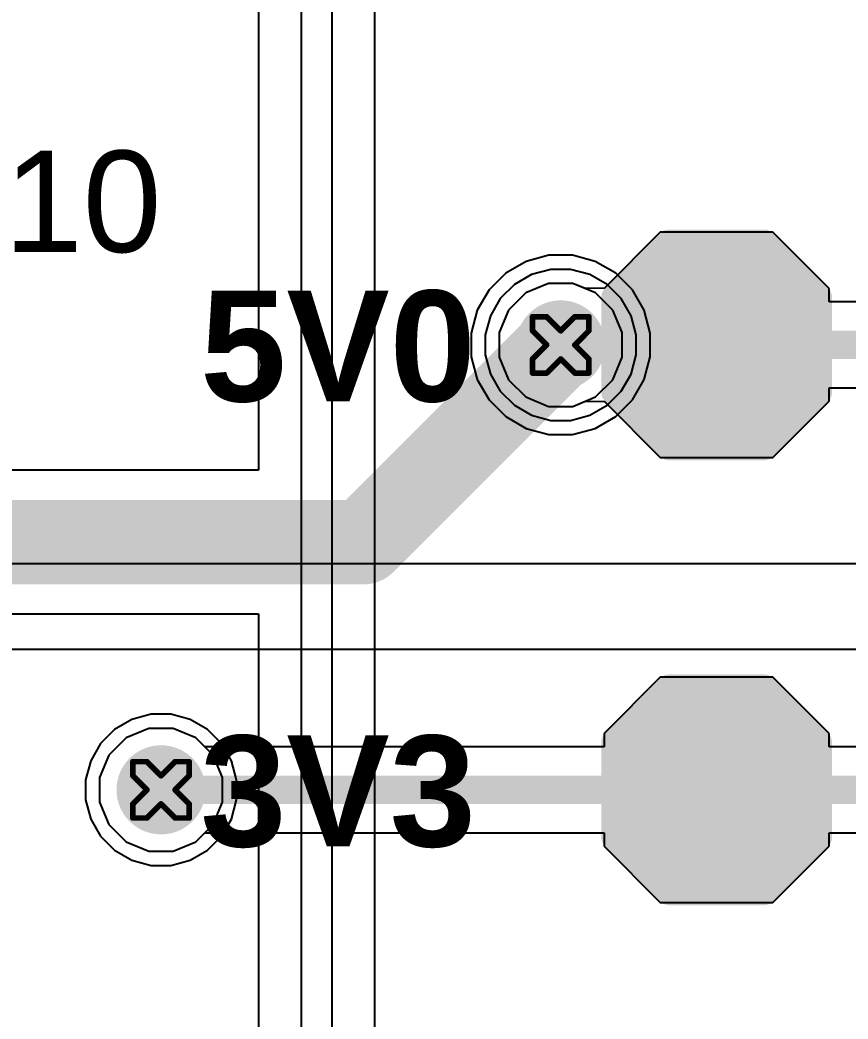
# Model space of a CAD drawing. Header units: inches. Extents: x 0 to 5379, y 0 to 5429.
# Drawn here: x 335.69 to 343.15, y 54.4 to 63.41 of the extents above; entities that cross this region are included whole.
import ezdxf

# ---------------------------------------------------------------- set-up
doc = ezdxf.new("R2010")
doc.units = ezdxf.units.IN
for name, color, linetype in [('Bottom Layer', 5, 'Continuous'), ('Bottom Solder', 6, 'Continuous'), ('Drill Drawing', 1, 'Continuous'), ('GND01', 16, 'Continuous'), ('GND02', 76, 'Continuous'), ('PWR', 156, 'Continuous'), ('SIG 01', 90, 'Continuous'), ('Top Layer', 1, 'Continuous'), ('Top Overlay', 2, 'Continuous'), ('Top Paste', 8, 'Continuous'), ('Top Solder', 216, 'Continuous'), ('Via Holes', 16, 'Continuous')]:
    doc.layers.add(name, color=color, linetype=linetype)
doc.styles.add('Arial', font='', dxfattribs={"height": 0.2})
doc.styles.add('Arial_Bold', font='', dxfattribs={"height": 0.2})
doc.styles.get('Arial').set_extended_font_data('Arial')
doc.styles.get('Arial_Bold').set_extended_font_data('Arial', bold=True)

# ---------------------------------------------------------------- blocks, each defined once
blk = doc.blocks.new('T__________191')
at = {"layer": 'Top Layer'}
blk.add_hatch(color=1, dxfattribs=at).paths.add_polyline_path([(0.381, 0.762), (-0.381, 0.762), (-0.762, 0.381), (-0.762, -0.381), (-0.381, -0.762), (0.381, -0.762), (0.762, -0.381), (0.762, 0.381)])
at = {"layer": 'Top Paste'}
blk.add_hatch(color=8, dxfattribs=at).paths.add_polyline_path([(0.381, 0.762), (-0.381, 0.762), (-0.762, 0.381), (-0.762, -0.381), (-0.381, -0.762), (0.381, -0.762), (0.762, -0.381), (0.762, 0.381)])
at = {"layer": 'Top Solder'}
blk.add_hatch(color=216, dxfattribs=at).paths.add_polyline_path([(0.4318, 0.8636), (-0.4318, 0.8636), (-0.8636, 0.4318), (-0.8636, -0.4318), (-0.4318, -0.8636), (0.4318, -0.8636), (0.8636, -0.4318), (0.8636, 0.4318)])
at = {"layer": 'Top Overlay'}
for points in [[(-0.4318, 0.9398, 0.2, 0.2, 0), (-0.9398, 0.4318, 0.2, 0.2, 0)], [(-0.4318, 0.9398, 0.2, 0.2, 0), (0.4318, 0.9398, 0.2, 0.2, 0)], [(0.4318, 0.9398, 0.2, 0.2, 0), (0.9398, 0.4318, 0.2, 0.2, 0)], [(-0.9398, 0.4318, 0.2, 0.2, 0), (-0.9398, -0.4318, 0.2, 0.2, 0)], [(0.9398, 0.4318, 0.2, 0.2, 0), (0.9398, -0.4318, 0.2, 0.2, 0)], [(-0.9398, -0.4318, 0.2, 0.2, 0), (-0.4318, -0.9398, 0.2, 0.2, 0)], [(0.9398, -0.4318, 0.2, 0.2, 0), (0.4318, -0.9398, 0.2, 0.2, 0)], [(-0.4318, -0.9398, 0.2, 0.2, 0), (0.4318, -0.9398, 0.2, 0.2, 0)]]:
    blk.add_lwpolyline(points, format="xyseb", dxfattribs=at)
for points in [[(-0.4818, 0.9398, 0.1, 0.1, 1), (-0.3818, 0.9398, 0.1, 0.1, 1)], [(-0.4818, 0.9398, 0.1, 0.1, 1), (-0.3818, 0.9398, 0.1, 0.1, 1)], [(0.3818, 0.9398, 0.1, 0.1, 1), (0.4818, 0.9398, 0.1, 0.1, 1)], [(0.3818, 0.9398, 0.1, 0.1, 1), (0.4818, 0.9398, 0.1, 0.1, 1)], [(-0.9898, 0.4318, 0.1, 0.1, 1), (-0.8898, 0.4318, 0.1, 0.1, 1)], [(-0.9898, 0.4318, 0.1, 0.1, 1), (-0.8898, 0.4318, 0.1, 0.1, 1)], [(0.8898, 0.4318, 0.1, 0.1, 1), (0.9898, 0.4318, 0.1, 0.1, 1)], [(0.8898, 0.4318, 0.1, 0.1, 1), (0.9898, 0.4318, 0.1, 0.1, 1)], [(-0.9898, -0.4318, 0.1, 0.1, 1), (-0.8898, -0.4318, 0.1, 0.1, 1)], [(-0.9898, -0.4318, 0.1, 0.1, 1), (-0.8898, -0.4318, 0.1, 0.1, 1)], [(0.8898, -0.4318, 0.1, 0.1, 1), (0.9898, -0.4318, 0.1, 0.1, 1)], [(0.8898, -0.4318, 0.1, 0.1, 1), (0.9898, -0.4318, 0.1, 0.1, 1)], [(-0.4818, -0.9398, 0.1, 0.1, 1), (-0.3818, -0.9398, 0.1, 0.1, 1)], [(-0.4818, -0.9398, 0.1, 0.1, 1), (-0.3818, -0.9398, 0.1, 0.1, 1)], [(0.3818, -0.9398, 0.1, 0.1, 1), (0.4818, -0.9398, 0.1, 0.1, 1)], [(0.3818, -0.9398, 0.1, 0.1, 1), (0.4818, -0.9398, 0.1, 0.1, 1)]]:
    blk.add_lwpolyline(points, format="xyseb", close=True, dxfattribs=at)
blk = doc.blocks.new('T__________192')
at = {"layer": 'Top Layer'}
blk.add_hatch(color=1, dxfattribs=at).paths.add_polyline_path([(0.381, 0.762), (-0.381, 0.762), (-0.762, 0.381), (-0.762, -0.381), (-0.381, -0.762), (0.381, -0.762), (0.762, -0.381), (0.762, 0.381)])
at = {"layer": 'Top Paste'}
blk.add_hatch(color=8, dxfattribs=at).paths.add_polyline_path([(0.381, 0.762), (-0.381, 0.762), (-0.762, 0.381), (-0.762, -0.381), (-0.381, -0.762), (0.381, -0.762), (0.762, -0.381), (0.762, 0.381)])
at = {"layer": 'Top Solder'}
blk.add_hatch(color=216, dxfattribs=at).paths.add_polyline_path([(0.4318, 0.8636), (-0.4318, 0.8636), (-0.8636, 0.4318), (-0.8636, -0.4318), (-0.4318, -0.8636), (0.4318, -0.8636), (0.8636, -0.4318), (0.8636, 0.4318)])
at = {"layer": 'Top Overlay'}
for points in [[(-0.4318, 0.9398, 0.2, 0.2, 0), (-0.9398, 0.4318, 0.2, 0.2, 0)], [(-0.4318, 0.9398, 0.2, 0.2, 0), (0.4318, 0.9398, 0.2, 0.2, 0)], [(0.4318, 0.9398, 0.2, 0.2, 0), (0.9398, 0.4318, 0.2, 0.2, 0)], [(-0.9398, 0.4318, 0.2, 0.2, 0), (-0.9398, -0.4318, 0.2, 0.2, 0)], [(0.9398, 0.4318, 0.2, 0.2, 0), (0.9398, -0.4318, 0.2, 0.2, 0)], [(-0.9398, -0.4318, 0.2, 0.2, 0), (-0.4318, -0.9398, 0.2, 0.2, 0)], [(0.9398, -0.4318, 0.2, 0.2, 0), (0.4318, -0.9398, 0.2, 0.2, 0)], [(-0.4318, -0.9398, 0.2, 0.2, 0), (0.4318, -0.9398, 0.2, 0.2, 0)]]:
    blk.add_lwpolyline(points, format="xyseb", dxfattribs=at)
for points in [[(-0.4818, 0.9398, 0.1, 0.1, 1), (-0.3818, 0.9398, 0.1, 0.1, 1)], [(-0.4818, 0.9398, 0.1, 0.1, 1), (-0.3818, 0.9398, 0.1, 0.1, 1)], [(0.3818, 0.9398, 0.1, 0.1, 1), (0.4818, 0.9398, 0.1, 0.1, 1)], [(0.3818, 0.9398, 0.1, 0.1, 1), (0.4818, 0.9398, 0.1, 0.1, 1)], [(-0.9898, 0.4318, 0.1, 0.1, 1), (-0.8898, 0.4318, 0.1, 0.1, 1)], [(-0.9898, 0.4318, 0.1, 0.1, 1), (-0.8898, 0.4318, 0.1, 0.1, 1)], [(0.8898, 0.4318, 0.1, 0.1, 1), (0.9898, 0.4318, 0.1, 0.1, 1)], [(0.8898, 0.4318, 0.1, 0.1, 1), (0.9898, 0.4318, 0.1, 0.1, 1)], [(-0.9898, -0.4318, 0.1, 0.1, 1), (-0.8898, -0.4318, 0.1, 0.1, 1)], [(-0.9898, -0.4318, 0.1, 0.1, 1), (-0.8898, -0.4318, 0.1, 0.1, 1)], [(0.8898, -0.4318, 0.1, 0.1, 1), (0.9898, -0.4318, 0.1, 0.1, 1)], [(0.8898, -0.4318, 0.1, 0.1, 1), (0.9898, -0.4318, 0.1, 0.1, 1)], [(-0.4818, -0.9398, 0.1, 0.1, 1), (-0.3818, -0.9398, 0.1, 0.1, 1)], [(-0.4818, -0.9398, 0.1, 0.1, 1), (-0.3818, -0.9398, 0.1, 0.1, 1)], [(0.3818, -0.9398, 0.1, 0.1, 1), (0.4818, -0.9398, 0.1, 0.1, 1)], [(0.3818, -0.9398, 0.1, 0.1, 1), (0.4818, -0.9398, 0.1, 0.1, 1)]]:
    blk.add_lwpolyline(points, format="xyseb", close=True, dxfattribs=at)

msp = doc.modelspace()

# ---------------------------------------------------------------- hatches: boundary and pattern name
at = {"layer": 'Bottom Layer'}
h = msp.add_hatch(color=5, dxfattribs=at)
edge = h.paths.add_edge_path()
edge.add_arc((340.5632, 60.4774), 0.3, 0, 360)
h = msp.add_hatch(color=5, dxfattribs=at)
edge = h.paths.add_edge_path()
edge.add_arc((336.9584, 56.4662), 0.3, 0, 360)
at = {"layer": 'Bottom Solder'}
h = msp.add_hatch(color=6, dxfattribs=at)
edge = h.paths.add_edge_path()
edge.add_arc((340.5632, 60.4774), 0.4016, 0, 360)
h = msp.add_hatch(color=6, dxfattribs=at)
edge = h.paths.add_edge_path()
edge.add_arc((336.9584, 56.4662), 0.4016, 0, 360)
at = {"layer": 'GND01'}
h = msp.add_hatch(color=16, dxfattribs=at)
edge = h.paths.add_edge_path()
edge.add_arc((340.5632, 60.4774), 0.3, 0, 360)
h = msp.add_hatch(color=16, dxfattribs=at)
edge = h.paths.add_edge_path()
edge.add_arc((336.9584, 56.4662), 0.3, 0, 360)
at = {"layer": 'GND02'}
h = msp.add_hatch(color=76, dxfattribs=at)
edge = h.paths.add_edge_path()
edge.add_arc((340.5632, 60.4774), 0.3, 0, 360)
h = msp.add_hatch(color=76, dxfattribs=at)
edge = h.paths.add_edge_path()
edge.add_arc((336.9584, 56.4662), 0.3, 0, 360)
at = {"layer": 'PWR'}
h = msp.add_hatch(color=156, dxfattribs=at)
edge = h.paths.add_edge_path()
edge.add_arc((340.5632, 60.4774), 0.3, 0, 360)
h = msp.add_hatch(color=156, dxfattribs=at)
edge = h.paths.add_edge_path()
edge.add_arc((336.9584, 56.4662), 0.3, 0, 360)
at = {"layer": 'SIG 01'}
h = msp.add_hatch(color=90, dxfattribs=at)
edge = h.paths.add_edge_path()
edge.add_arc((340.5632, 60.4774), 0.3, 0, 360)
h = msp.add_hatch(color=90, dxfattribs=at)
edge = h.paths.add_edge_path()
edge.add_arc((336.9584, 56.4662), 0.3, 0, 360)
at = {"layer": 'Top Layer'}
h = msp.add_hatch(color=1, dxfattribs=at)
edge = h.paths.add_edge_path()
edge.add_arc((340.5632, 60.4774), 0.3, 0, 360)
h = msp.add_hatch(color=1, dxfattribs=at)
edge = h.paths.add_edge_path()
edge.add_arc((336.9584, 56.4662), 0.3, 0, 360)
at = {"layer": 'Top Solder'}
h = msp.add_hatch(color=216, dxfattribs=at)
edge = h.paths.add_edge_path()
edge.add_arc((340.5632, 60.4774), 0.4016, 0, 360)
h = msp.add_hatch(color=216, dxfattribs=at)
edge = h.paths.add_edge_path()
edge.add_arc((336.9584, 56.4662), 0.4016, 0, 360)
at = {"layer": 'Via Holes'}
h = msp.add_hatch(color=7, dxfattribs=at)
edge = h.paths.add_edge_path()
edge.add_arc((340.5632, 60.4774), 0.15, 0, 360)
h = msp.add_hatch(color=7, dxfattribs=at)
edge = h.paths.add_edge_path()
edge.add_arc((336.9584, 56.4662), 0.15, 0, 360)

# ---------------------------------------------------------------- linework, layer by layer
at = {"layer": 'Bottom Layer'}
for p, q in [((340.4568, 61.2854), (340.2513, 61.2303)), ((340.6696, 61.2854), (340.4568, 61.2854)), ((340.8751, 61.2303), (340.6696, 61.2854)), ((340.2513, 61.2303), (340.0671, 61.124)), ((341.0593, 61.124), (340.8751, 61.2303)), ((340.0671, 61.124), (339.9166, 60.9735)), ((341.2098, 60.9735), (341.0593, 61.124)), ((339.9166, 60.9735), (339.8103, 60.7893)), ((341.3161, 60.7893), (341.2098, 60.9735)), ((339.8103, 60.7893), (339.7552, 60.5838)), ((341.3712, 60.5838), (341.3161, 60.7893)), ((339.7552, 60.5838), (339.7552, 60.371)), ((341.3712, 60.371), (341.3712, 60.5838)), ((339.7552, 60.371), (339.8103, 60.1655)), ((341.3161, 60.1655), (341.3712, 60.371)), ((339.8103, 60.1655), (339.9166, 59.9813)), ((341.2098, 59.9813), (341.3161, 60.1655)), ((339.9166, 59.9813), (340.0671, 59.8308)), ((341.0593, 59.8308), (341.2098, 59.9813)), ((340.0671, 59.8308), (340.2513, 59.7245)), ((340.8751, 59.7245), (341.0593, 59.8308)), ((340.2513, 59.7245), (340.4568, 59.6694)), ((340.6696, 59.6694), (340.8751, 59.7245)), ((340.4568, 59.6694), (340.6696, 59.6694)), ((347.8445, 58.5039), (324.2695, 58.5039)), ((324.2695, 57.7353), (347.8445, 57.7353)), ((336.8482, 57.0202), (336.6446, 56.9358)), ((337.0686, 57.0202), (336.8482, 57.0202)), ((337.2722, 56.9358), (337.0686, 57.0202)), ((336.6446, 56.9358), (336.4887, 56.78)), ((337.428, 56.78), (337.2722, 56.9358)), ((336.4887, 56.78), (336.4044, 56.5764)), ((337.5124, 56.5764), (337.428, 56.78)), ((336.4044, 56.5764), (336.4044, 56.356)), ((337.5124, 56.356), (337.5124, 56.5764)), ((336.4044, 56.356), (336.4887, 56.1524)), ((337.428, 56.1524), (337.5124, 56.356)), ((336.4887, 56.1524), (336.6446, 55.9965)), ((337.2722, 55.9965), (337.428, 56.1524)), ((336.6446, 55.9965), (336.8482, 55.9122)), ((337.0686, 55.9122), (337.2722, 55.9965)), ((336.8482, 55.9122), (337.0686, 55.9122))]:
    msp.add_line(p, q, dxfattribs=at)
at = {"layer": 'Drill Drawing'}
for points in [[(340.3092, 60.6044, 0.0508, 0.0508, 0), (340.3092, 60.7314, 0.0508, 0.0508, 0)], [(340.3092, 60.7314, 0.0508, 0.0508, 0), (340.4362, 60.7314, 0.0508, 0.0508, 0)], [(340.4362, 60.7314, 0.0508, 0.0508, 0), (340.5632, 60.6044, 0.0508, 0.0508, 0)], [(340.5632, 60.6044, 0.0508, 0.0508, 0), (340.6902, 60.7314, 0.0508, 0.0508, 0)], [(340.6902, 60.7314, 0.0508, 0.0508, 0), (340.8172, 60.7314, 0.0508, 0.0508, 0)], [(340.8172, 60.6044, 0.0508, 0.0508, 0), (340.8172, 60.7314, 0.0508, 0.0508, 0)], [(340.3092, 60.6044, 0.0508, 0.0508, 0), (340.4362, 60.4774, 0.0508, 0.0508, 0)], [(340.6902, 60.4774, 0.0508, 0.0508, 0), (340.8172, 60.6044, 0.0508, 0.0508, 0)], [(340.3092, 60.3504, 0.0508, 0.0508, 0), (340.4362, 60.4774, 0.0508, 0.0508, 0)], [(340.6902, 60.4774, 0.0508, 0.0508, 0), (340.8172, 60.3504, 0.0508, 0.0508, 0)], [(340.3092, 60.2234, 0.0508, 0.0508, 0), (340.3092, 60.3504, 0.0508, 0.0508, 0)], [(340.4362, 60.2234, 0.0508, 0.0508, 0), (340.5632, 60.3504, 0.0508, 0.0508, 0)], [(340.5632, 60.3504, 0.0508, 0.0508, 0), (340.6902, 60.2234, 0.0508, 0.0508, 0)], [(340.8172, 60.2234, 0.0508, 0.0508, 0), (340.8172, 60.3504, 0.0508, 0.0508, 0)], [(340.3092, 60.2234, 0.0508, 0.0508, 0), (340.4362, 60.2234, 0.0508, 0.0508, 0)], [(340.6902, 60.2234, 0.0508, 0.0508, 0), (340.8172, 60.2234, 0.0508, 0.0508, 0)], [(336.7044, 56.5932, 0.0508, 0.0508, 0), (336.7044, 56.7202, 0.0508, 0.0508, 0)], [(336.7044, 56.7202, 0.0508, 0.0508, 0), (336.8314, 56.7202, 0.0508, 0.0508, 0)], [(336.8314, 56.7202, 0.0508, 0.0508, 0), (336.9584, 56.5932, 0.0508, 0.0508, 0)], [(336.9584, 56.5932, 0.0508, 0.0508, 0), (337.0854, 56.7202, 0.0508, 0.0508, 0)], [(337.0854, 56.7202, 0.0508, 0.0508, 0), (337.2124, 56.7202, 0.0508, 0.0508, 0)], [(337.2124, 56.5932, 0.0508, 0.0508, 0), (337.2124, 56.7202, 0.0508, 0.0508, 0)], [(336.7044, 56.5932, 0.0508, 0.0508, 0), (336.8314, 56.4662, 0.0508, 0.0508, 0)], [(337.0854, 56.4662, 0.0508, 0.0508, 0), (337.2124, 56.5932, 0.0508, 0.0508, 0)], [(336.7044, 56.3392, 0.0508, 0.0508, 0), (336.8314, 56.4662, 0.0508, 0.0508, 0)], [(337.0854, 56.4662, 0.0508, 0.0508, 0), (337.2124, 56.3392, 0.0508, 0.0508, 0)], [(336.7044, 56.2122, 0.0508, 0.0508, 0), (336.7044, 56.3392, 0.0508, 0.0508, 0)], [(336.8314, 56.2122, 0.0508, 0.0508, 0), (336.9584, 56.3392, 0.0508, 0.0508, 0)], [(336.9584, 56.3392, 0.0508, 0.0508, 0), (337.0854, 56.2122, 0.0508, 0.0508, 0)], [(337.2124, 56.2122, 0.0508, 0.0508, 0), (337.2124, 56.3392, 0.0508, 0.0508, 0)], [(336.7044, 56.2122, 0.0508, 0.0508, 0), (336.8314, 56.2122, 0.0508, 0.0508, 0)], [(337.0854, 56.2122, 0.0508, 0.0508, 0), (337.2124, 56.2122, 0.0508, 0.0508, 0)]]:
    msp.add_lwpolyline(points, format="xyseb", dxfattribs=at)
for points in [[(340.2965, 60.7314, 0.0254, 0.0254, 1), (340.3219, 60.7314, 0.0254, 0.0254, 1)], [(340.2965, 60.7314, 0.0254, 0.0254, 1), (340.3219, 60.7314, 0.0254, 0.0254, 1)], [(340.4235, 60.7314, 0.0254, 0.0254, 1), (340.4489, 60.7314, 0.0254, 0.0254, 1)], [(340.4235, 60.7314, 0.0254, 0.0254, 1), (340.4489, 60.7314, 0.0254, 0.0254, 1)], [(340.6775, 60.7314, 0.0254, 0.0254, 1), (340.7029, 60.7314, 0.0254, 0.0254, 1)], [(340.6775, 60.7314, 0.0254, 0.0254, 1), (340.7029, 60.7314, 0.0254, 0.0254, 1)], [(340.8045, 60.7314, 0.0254, 0.0254, 1), (340.8299, 60.7314, 0.0254, 0.0254, 1)], [(340.8045, 60.7314, 0.0254, 0.0254, 1), (340.8299, 60.7314, 0.0254, 0.0254, 1)], [(340.2965, 60.6044, 0.0254, 0.0254, 1), (340.3219, 60.6044, 0.0254, 0.0254, 1)], [(340.2965, 60.6044, 0.0254, 0.0254, 1), (340.3219, 60.6044, 0.0254, 0.0254, 1)], [(340.5505, 60.6044, 0.0254, 0.0254, 1), (340.5759, 60.6044, 0.0254, 0.0254, 1)], [(340.5505, 60.6044, 0.0254, 0.0254, 1), (340.5759, 60.6044, 0.0254, 0.0254, 1)], [(340.8045, 60.6044, 0.0254, 0.0254, 1), (340.8299, 60.6044, 0.0254, 0.0254, 1)], [(340.8045, 60.6044, 0.0254, 0.0254, 1), (340.8299, 60.6044, 0.0254, 0.0254, 1)], [(340.4235, 60.4774, 0.0254, 0.0254, 1), (340.4489, 60.4774, 0.0254, 0.0254, 1)], [(340.4235, 60.4774, 0.0254, 0.0254, 1), (340.4489, 60.4774, 0.0254, 0.0254, 1)], [(340.6775, 60.4774, 0.0254, 0.0254, 1), (340.7029, 60.4774, 0.0254, 0.0254, 1)], [(340.6775, 60.4774, 0.0254, 0.0254, 1), (340.7029, 60.4774, 0.0254, 0.0254, 1)], [(340.2965, 60.3504, 0.0254, 0.0254, 1), (340.3219, 60.3504, 0.0254, 0.0254, 1)], [(340.2965, 60.3504, 0.0254, 0.0254, 1), (340.3219, 60.3504, 0.0254, 0.0254, 1)], [(340.5505, 60.3504, 0.0254, 0.0254, 1), (340.5759, 60.3504, 0.0254, 0.0254, 1)], [(340.5505, 60.3504, 0.0254, 0.0254, 1), (340.5759, 60.3504, 0.0254, 0.0254, 1)], [(340.8045, 60.3504, 0.0254, 0.0254, 1), (340.8299, 60.3504, 0.0254, 0.0254, 1)], [(340.8045, 60.3504, 0.0254, 0.0254, 1), (340.8299, 60.3504, 0.0254, 0.0254, 1)], [(340.2965, 60.2234, 0.0254, 0.0254, 1), (340.3219, 60.2234, 0.0254, 0.0254, 1)], [(340.2965, 60.2234, 0.0254, 0.0254, 1), (340.3219, 60.2234, 0.0254, 0.0254, 1)], [(340.4235, 60.2234, 0.0254, 0.0254, 1), (340.4489, 60.2234, 0.0254, 0.0254, 1)], [(340.4235, 60.2234, 0.0254, 0.0254, 1), (340.4489, 60.2234, 0.0254, 0.0254, 1)], [(340.6775, 60.2234, 0.0254, 0.0254, 1), (340.7029, 60.2234, 0.0254, 0.0254, 1)], [(340.6775, 60.2234, 0.0254, 0.0254, 1), (340.7029, 60.2234, 0.0254, 0.0254, 1)], [(340.8045, 60.2234, 0.0254, 0.0254, 1), (340.8299, 60.2234, 0.0254, 0.0254, 1)], [(340.8045, 60.2234, 0.0254, 0.0254, 1), (340.8299, 60.2234, 0.0254, 0.0254, 1)], [(336.6917, 56.7202, 0.0254, 0.0254, 1), (336.7171, 56.7202, 0.0254, 0.0254, 1)], [(336.6917, 56.7202, 0.0254, 0.0254, 1), (336.7171, 56.7202, 0.0254, 0.0254, 1)], [(336.8187, 56.7202, 0.0254, 0.0254, 1), (336.8441, 56.7202, 0.0254, 0.0254, 1)], [(336.8187, 56.7202, 0.0254, 0.0254, 1), (336.8441, 56.7202, 0.0254, 0.0254, 1)], [(337.0727, 56.7202, 0.0254, 0.0254, 1), (337.0981, 56.7202, 0.0254, 0.0254, 1)], [(337.0727, 56.7202, 0.0254, 0.0254, 1), (337.0981, 56.7202, 0.0254, 0.0254, 1)], [(337.1997, 56.7202, 0.0254, 0.0254, 1), (337.2251, 56.7202, 0.0254, 0.0254, 1)], [(337.1997, 56.7202, 0.0254, 0.0254, 1), (337.2251, 56.7202, 0.0254, 0.0254, 1)], [(336.6917, 56.5932, 0.0254, 0.0254, 1), (336.7171, 56.5932, 0.0254, 0.0254, 1)], [(336.6917, 56.5932, 0.0254, 0.0254, 1), (336.7171, 56.5932, 0.0254, 0.0254, 1)], [(336.9457, 56.5932, 0.0254, 0.0254, 1), (336.9711, 56.5932, 0.0254, 0.0254, 1)], [(336.9457, 56.5932, 0.0254, 0.0254, 1), (336.9711, 56.5932, 0.0254, 0.0254, 1)], [(337.1997, 56.5932, 0.0254, 0.0254, 1), (337.2251, 56.5932, 0.0254, 0.0254, 1)], [(337.1997, 56.5932, 0.0254, 0.0254, 1), (337.2251, 56.5932, 0.0254, 0.0254, 1)], [(336.8187, 56.4662, 0.0254, 0.0254, 1), (336.8441, 56.4662, 0.0254, 0.0254, 1)], [(336.8187, 56.4662, 0.0254, 0.0254, 1), (336.8441, 56.4662, 0.0254, 0.0254, 1)], [(337.0727, 56.4662, 0.0254, 0.0254, 1), (337.0981, 56.4662, 0.0254, 0.0254, 1)], [(337.0727, 56.4662, 0.0254, 0.0254, 1), (337.0981, 56.4662, 0.0254, 0.0254, 1)], [(336.6917, 56.3392, 0.0254, 0.0254, 1), (336.7171, 56.3392, 0.0254, 0.0254, 1)], [(336.6917, 56.3392, 0.0254, 0.0254, 1), (336.7171, 56.3392, 0.0254, 0.0254, 1)], [(336.9457, 56.3392, 0.0254, 0.0254, 1), (336.9711, 56.3392, 0.0254, 0.0254, 1)], [(336.9457, 56.3392, 0.0254, 0.0254, 1), (336.9711, 56.3392, 0.0254, 0.0254, 1)], [(337.1997, 56.3392, 0.0254, 0.0254, 1), (337.2251, 56.3392, 0.0254, 0.0254, 1)], [(337.1997, 56.3392, 0.0254, 0.0254, 1), (337.2251, 56.3392, 0.0254, 0.0254, 1)], [(336.6917, 56.2122, 0.0254, 0.0254, 1), (336.7171, 56.2122, 0.0254, 0.0254, 1)], [(336.6917, 56.2122, 0.0254, 0.0254, 1), (336.7171, 56.2122, 0.0254, 0.0254, 1)], [(336.8187, 56.2122, 0.0254, 0.0254, 1), (336.8441, 56.2122, 0.0254, 0.0254, 1)], [(336.8187, 56.2122, 0.0254, 0.0254, 1), (336.8441, 56.2122, 0.0254, 0.0254, 1)], [(337.0727, 56.2122, 0.0254, 0.0254, 1), (337.0981, 56.2122, 0.0254, 0.0254, 1)], [(337.0727, 56.2122, 0.0254, 0.0254, 1), (337.0981, 56.2122, 0.0254, 0.0254, 1)], [(337.1997, 56.2122, 0.0254, 0.0254, 1), (337.2251, 56.2122, 0.0254, 0.0254, 1)], [(337.1997, 56.2122, 0.0254, 0.0254, 1), (337.2251, 56.2122, 0.0254, 0.0254, 1)]]:
    msp.add_lwpolyline(points, format="xyseb", close=True, dxfattribs=at)
at = {"layer": 'GND01'}
for p, q in [((340.453, 61.0314), (340.2494, 60.9471)), ((340.6734, 61.0314), (340.453, 61.0314)), ((340.877, 60.9471), (340.6734, 61.0314)), ((340.2494, 60.9471), (340.0935, 60.7912)), ((341.0329, 60.7912), (340.877, 60.9471)), ((340.0935, 60.7912), (340.0092, 60.5876)), ((341.1172, 60.5876), (341.0329, 60.7912)), ((340.0092, 60.5876), (340.0092, 60.3672)), ((341.1172, 60.3672), (341.1172, 60.5876)), ((340.0092, 60.3672), (340.0935, 60.1636)), ((341.0329, 60.1636), (341.1172, 60.3672)), ((340.0935, 60.1636), (340.2494, 60.0077)), ((340.877, 60.0077), (341.0329, 60.1636)), ((340.2494, 60.0077), (340.453, 59.9234)), ((340.6734, 59.9234), (340.877, 60.0077)), ((340.453, 59.9234), (340.6734, 59.9234)), ((336.8482, 57.0202), (336.6446, 56.9358)), ((337.0686, 57.0202), (336.8482, 57.0202)), ((337.2722, 56.9358), (337.0686, 57.0202)), ((336.6446, 56.9358), (336.4887, 56.78)), ((337.428, 56.78), (337.2722, 56.9358)), ((336.4887, 56.78), (336.4044, 56.5764)), ((337.5124, 56.5764), (337.428, 56.78)), ((336.4044, 56.5764), (336.4044, 56.356)), ((337.5124, 56.356), (337.5124, 56.5764)), ((336.4044, 56.356), (336.4887, 56.1524)), ((337.428, 56.1524), (337.5124, 56.356)), ((336.4887, 56.1524), (336.6446, 55.9965)), ((337.2722, 55.9965), (337.428, 56.1524)), ((336.6446, 55.9965), (336.8482, 55.9122)), ((337.0686, 55.9122), (337.2722, 55.9965)), ((336.8482, 55.9122), (337.0686, 55.9122))]:
    msp.add_line(p, q, dxfattribs=at)
at = {"layer": 'GND02'}
for p, q in [((340.453, 61.0314), (340.2494, 60.9471)), ((340.6734, 61.0314), (340.453, 61.0314)), ((340.877, 60.9471), (340.6734, 61.0314)), ((340.2494, 60.9471), (340.0935, 60.7912)), ((341.0329, 60.7912), (340.877, 60.9471)), ((340.0935, 60.7912), (340.0092, 60.5876)), ((341.1172, 60.5876), (341.0329, 60.7912)), ((340.0092, 60.5876), (340.0092, 60.3672)), ((341.1172, 60.3672), (341.1172, 60.5876)), ((340.0092, 60.3672), (340.0935, 60.1636)), ((341.0329, 60.1636), (341.1172, 60.3672)), ((340.0935, 60.1636), (340.2494, 60.0077)), ((340.877, 60.0077), (341.0329, 60.1636)), ((340.2494, 60.0077), (340.453, 59.9234)), ((340.6734, 59.9234), (340.877, 60.0077)), ((340.453, 59.9234), (340.6734, 59.9234)), ((336.8482, 57.0202), (336.6446, 56.9358)), ((337.0686, 57.0202), (336.8482, 57.0202)), ((337.2722, 56.9358), (337.0686, 57.0202)), ((336.6446, 56.9358), (336.4887, 56.78)), ((337.428, 56.78), (337.2722, 56.9358)), ((336.4887, 56.78), (336.4044, 56.5764)), ((337.5124, 56.5764), (337.428, 56.78)), ((336.4044, 56.5764), (336.4044, 56.356)), ((337.5124, 56.356), (337.5124, 56.5764)), ((336.4044, 56.356), (336.4887, 56.1524)), ((337.428, 56.1524), (337.5124, 56.356)), ((336.4887, 56.1524), (336.6446, 55.9965)), ((337.2722, 55.9965), (337.428, 56.1524)), ((336.6446, 55.9965), (336.8482, 55.9122)), ((337.0686, 55.9122), (337.2722, 55.9965)), ((336.8482, 55.9122), (337.0686, 55.9122))]:
    msp.add_line(p, q, dxfattribs=at)
at = {"layer": 'PWR'}
for p, q in [((338.2264, 18.3642), (338.2264, 87.1728)), ((337.8379, 86.8351), (337.8379, 59.3468)), ((337.8379, 59.3468), (334.4309, 59.3468)), ((303.3988, 58.052), (337.8379, 58.052)), ((337.8379, 58.052), (337.8379, 18.5251))]:
    msp.add_line(p, q, dxfattribs=at)
for points in [[(338.7852, 58.6994, 0.762, 0.762, 0), (340.5632, 60.4774, 0.762, 0.762, 0)], [(303.1306, 58.6994, 0.762, 0.762, 0), (338.7852, 58.6994, 0.762, 0.762, 0)]]:
    msp.add_lwpolyline(points, format="xyseb", dxfattribs=at)
for points in [[(340.3727, 60.4774, 0.381, 0.381, 1), (340.7537, 60.4774, 0.381, 0.381, 1)], [(338.5947, 58.6994, 0.381, 0.381, 1), (338.9757, 58.6994, 0.381, 0.381, 1)], [(338.5947, 58.6994, 0.381, 0.381, 1), (338.9757, 58.6994, 0.381, 0.381, 1)]]:
    msp.add_lwpolyline(points, format="xyseb", close=True, dxfattribs=at)
at = {"layer": 'SIG 01'}
for p, q in [((338.8868, 15.1384), (338.8868, 138.9045)), ((338.4983, 138.0448), (338.4983, 15.2993)), ((340.4735, 61.1584), (340.3003, 61.112)), ((340.6529, 61.1584), (340.4735, 61.1584)), ((340.8261, 61.112), (340.6529, 61.1584)), ((340.3003, 61.112), (340.1451, 61.0223)), ((340.9813, 61.0223), (340.8261, 61.112)), ((340.1451, 61.0223), (340.0183, 60.8955)), ((341.1081, 60.8955), (340.9813, 61.0223)), ((340.0183, 60.8955), (339.9286, 60.7403)), ((341.1978, 60.7403), (341.1081, 60.8955)), ((339.9286, 60.7403), (339.8822, 60.5671)), ((341.2442, 60.5671), (341.1978, 60.7403)), ((339.8822, 60.5671), (339.8822, 60.3877)), ((341.2442, 60.3877), (341.2442, 60.5671)), ((339.8822, 60.3877), (339.9286, 60.2145)), ((341.1978, 60.2145), (341.2442, 60.3877)), ((339.9286, 60.2145), (340.0183, 60.0593)), ((341.1081, 60.0593), (341.1978, 60.2145)), ((340.0183, 60.0593), (340.1451, 59.9325)), ((340.9813, 59.9325), (341.1081, 60.0593)), ((340.1451, 59.9325), (340.3003, 59.8428)), ((340.8261, 59.8428), (340.9813, 59.9325)), ((340.3003, 59.8428), (340.4735, 59.7964)), ((340.6529, 59.7964), (340.8261, 59.8428)), ((340.4735, 59.7964), (340.6529, 59.7964)), ((336.6955, 57.1008), (336.5402, 57.0111)), ((336.8687, 57.1472), (336.6955, 57.1008)), ((337.048, 57.1472), (336.8687, 57.1472)), ((337.2212, 57.1008), (337.048, 57.1472)), ((337.3765, 57.0111), (337.2212, 57.1008)), ((336.5402, 57.0111), (336.4134, 56.8843)), ((337.5033, 56.8843), (337.3765, 57.0111)), ((336.4134, 56.8843), (336.3238, 56.729)), ((337.593, 56.729), (337.5033, 56.8843)), ((336.3238, 56.729), (336.2774, 56.5558)), ((337.6394, 56.5558), (337.593, 56.729)), ((336.2774, 56.5558), (336.2774, 56.3765)), ((337.6394, 56.3765), (337.6394, 56.5558)), ((336.2774, 56.3765), (336.3238, 56.2033)), ((337.593, 56.2033), (337.6394, 56.3765)), ((336.3238, 56.2033), (336.4134, 56.048)), ((337.5033, 56.048), (337.593, 56.2033)), ((336.4134, 56.048), (336.5402, 55.9212)), ((337.3765, 55.9212), (337.5033, 56.048)), ((336.5402, 55.9212), (336.6955, 55.8316)), ((337.2212, 55.8316), (337.3765, 55.9212)), ((336.6955, 55.8316), (336.8687, 55.7852)), ((336.8687, 55.7852), (337.048, 55.7852)), ((337.048, 55.7852), (337.2212, 55.8316))]:
    msp.add_line(p, q, dxfattribs=at)
at = {"layer": 'Top Layer'}
for p, q in [((341.4616, 61.4934), (340.9536, 60.9854)), ((342.4776, 61.4934), (341.4616, 61.4934)), ((342.9856, 60.9854), (342.4776, 61.4934)), ((340.453, 61.0314), (340.2494, 60.9471)), ((340.6734, 61.0314), (340.453, 61.0314)), ((340.7771, 60.9885), (340.6734, 61.0314)), ((340.9536, 60.9854), (340.7771, 60.9885)), ((342.9856, 60.8659), (342.9856, 60.9854)), ((340.2494, 60.9471), (340.0935, 60.7912)), ((344.0949, 60.8659), (342.9856, 60.8659)), ((340.0935, 60.7912), (340.0092, 60.5876)), ((340.0092, 60.5876), (340.0092, 60.3672)), ((340.0092, 60.3672), (340.0935, 60.1636)), ((340.0935, 60.1636), (340.2494, 60.0077)), ((342.9856, 59.9694), (342.9856, 60.0889)), ((342.9856, 60.0889), (344.0949, 60.0889)), ((340.2494, 60.0077), (340.453, 59.9234)), ((340.453, 59.9234), (340.6734, 59.9234)), ((340.6734, 59.9234), (340.7771, 59.9663)), ((340.7771, 59.9663), (340.9536, 59.9694)), ((340.9536, 59.9694), (341.4616, 59.4614)), ((342.4776, 59.4614), (342.9856, 59.9694)), ((341.4616, 59.4614), (342.4776, 59.4614)), ((341.4616, 57.4822), (340.9536, 56.9742)), ((342.4776, 57.4822), (341.4616, 57.4822)), ((342.9856, 56.9742), (342.4776, 57.4822)), ((336.8482, 57.0202), (336.6446, 56.9358)), ((337.0686, 57.0202), (336.8482, 57.0202)), ((337.2722, 56.9358), (337.0686, 57.0202)), ((336.6446, 56.9358), (336.4887, 56.78)), ((337.3534, 56.8546), (337.2722, 56.9358)), ((340.9536, 56.9742), (340.9536, 56.8546)), ((342.9856, 56.8546), (342.9856, 56.9742)), ((340.9536, 56.8546), (337.3534, 56.8546)), ((344.0949, 56.8546), (342.9856, 56.8546)), ((336.4887, 56.78), (336.4044, 56.5764)), ((336.4044, 56.5764), (336.4044, 56.356)), ((336.4044, 56.356), (336.4887, 56.1524)), ((336.4887, 56.1524), (336.6446, 55.9965)), ((337.2722, 55.9965), (337.3534, 56.0777)), ((337.3534, 56.0777), (340.9536, 56.0777)), ((340.9536, 56.0777), (340.9536, 55.9582)), ((342.9856, 55.9582), (342.9856, 56.0777)), ((342.9856, 56.0777), (344.0949, 56.0777)), ((336.6446, 55.9965), (336.8482, 55.9122)), ((337.0686, 55.9122), (337.2722, 55.9965)), ((340.9536, 55.9582), (341.4616, 55.4502)), ((342.4776, 55.4502), (342.9856, 55.9582)), ((336.8482, 55.9122), (337.0686, 55.9122)), ((341.4616, 55.4502), (342.4776, 55.4502))]:
    msp.add_line(p, q, dxfattribs=at)
for points in [[(340.5632, 60.4774, 0.254, 0.254, 0), (341.9696, 60.4774, 0.254, 0.254, 0)], [(341.9696, 60.4774, 0.254, 0.254, 0), (344.5775, 60.4774, 0.254, 0.254, 0)], [(336.9584, 56.4662, 0.254, 0.254, 0), (341.9696, 56.4662, 0.254, 0.254, 0)], [(341.9696, 56.4662, 0.254, 0.254, 0), (344.5775, 56.4662, 0.254, 0.254, 0)]]:
    msp.add_lwpolyline(points, format="xyseb", dxfattribs=at)
for points in [[(340.4997, 60.4774, 0.127, 0.127, 1), (340.6267, 60.4774, 0.127, 0.127, 1)], [(341.9061, 60.4774, 0.127, 0.127, 1), (342.0331, 60.4774, 0.127, 0.127, 1)], [(341.9061, 60.4774, 0.127, 0.127, 1), (342.0331, 60.4774, 0.127, 0.127, 1)], [(336.8949, 56.4662, 0.127, 0.127, 1), (337.0219, 56.4662, 0.127, 0.127, 1)], [(341.9061, 56.4662, 0.127, 0.127, 1), (342.0331, 56.4662, 0.127, 0.127, 1)], [(341.9061, 56.4662, 0.127, 0.127, 1), (342.0331, 56.4662, 0.127, 0.127, 1)]]:
    msp.add_lwpolyline(points, format="xyseb", close=True, dxfattribs=at)

# ---------------------------------------------------------------- block references
at = {"rotation": 90}
for name, p in [('T__________192', (341.9696, 60.4774)), ('T__________191', (341.9696, 56.4662))]:
    msp.add_blockref(name, p, dxfattribs=at)

# ---------------------------------------------------------------- texts
at = {"layer": 'Top Overlay', "style": 'Arial'}
msp.add_text('C10', height=0.9144, dxfattribs=at).set_placement((334.62, 61.3138))
at = {"layer": 'Top Overlay', "style": 'Arial_Bold'}
for s, p in [('5V0', (337.312, 59.9673)), ('3V3', (337.312, 55.9561))]:
    msp.add_text(s, height=1, rotation=360, dxfattribs=at).set_placement(p)

doc.saveas('drawing.dxf')
